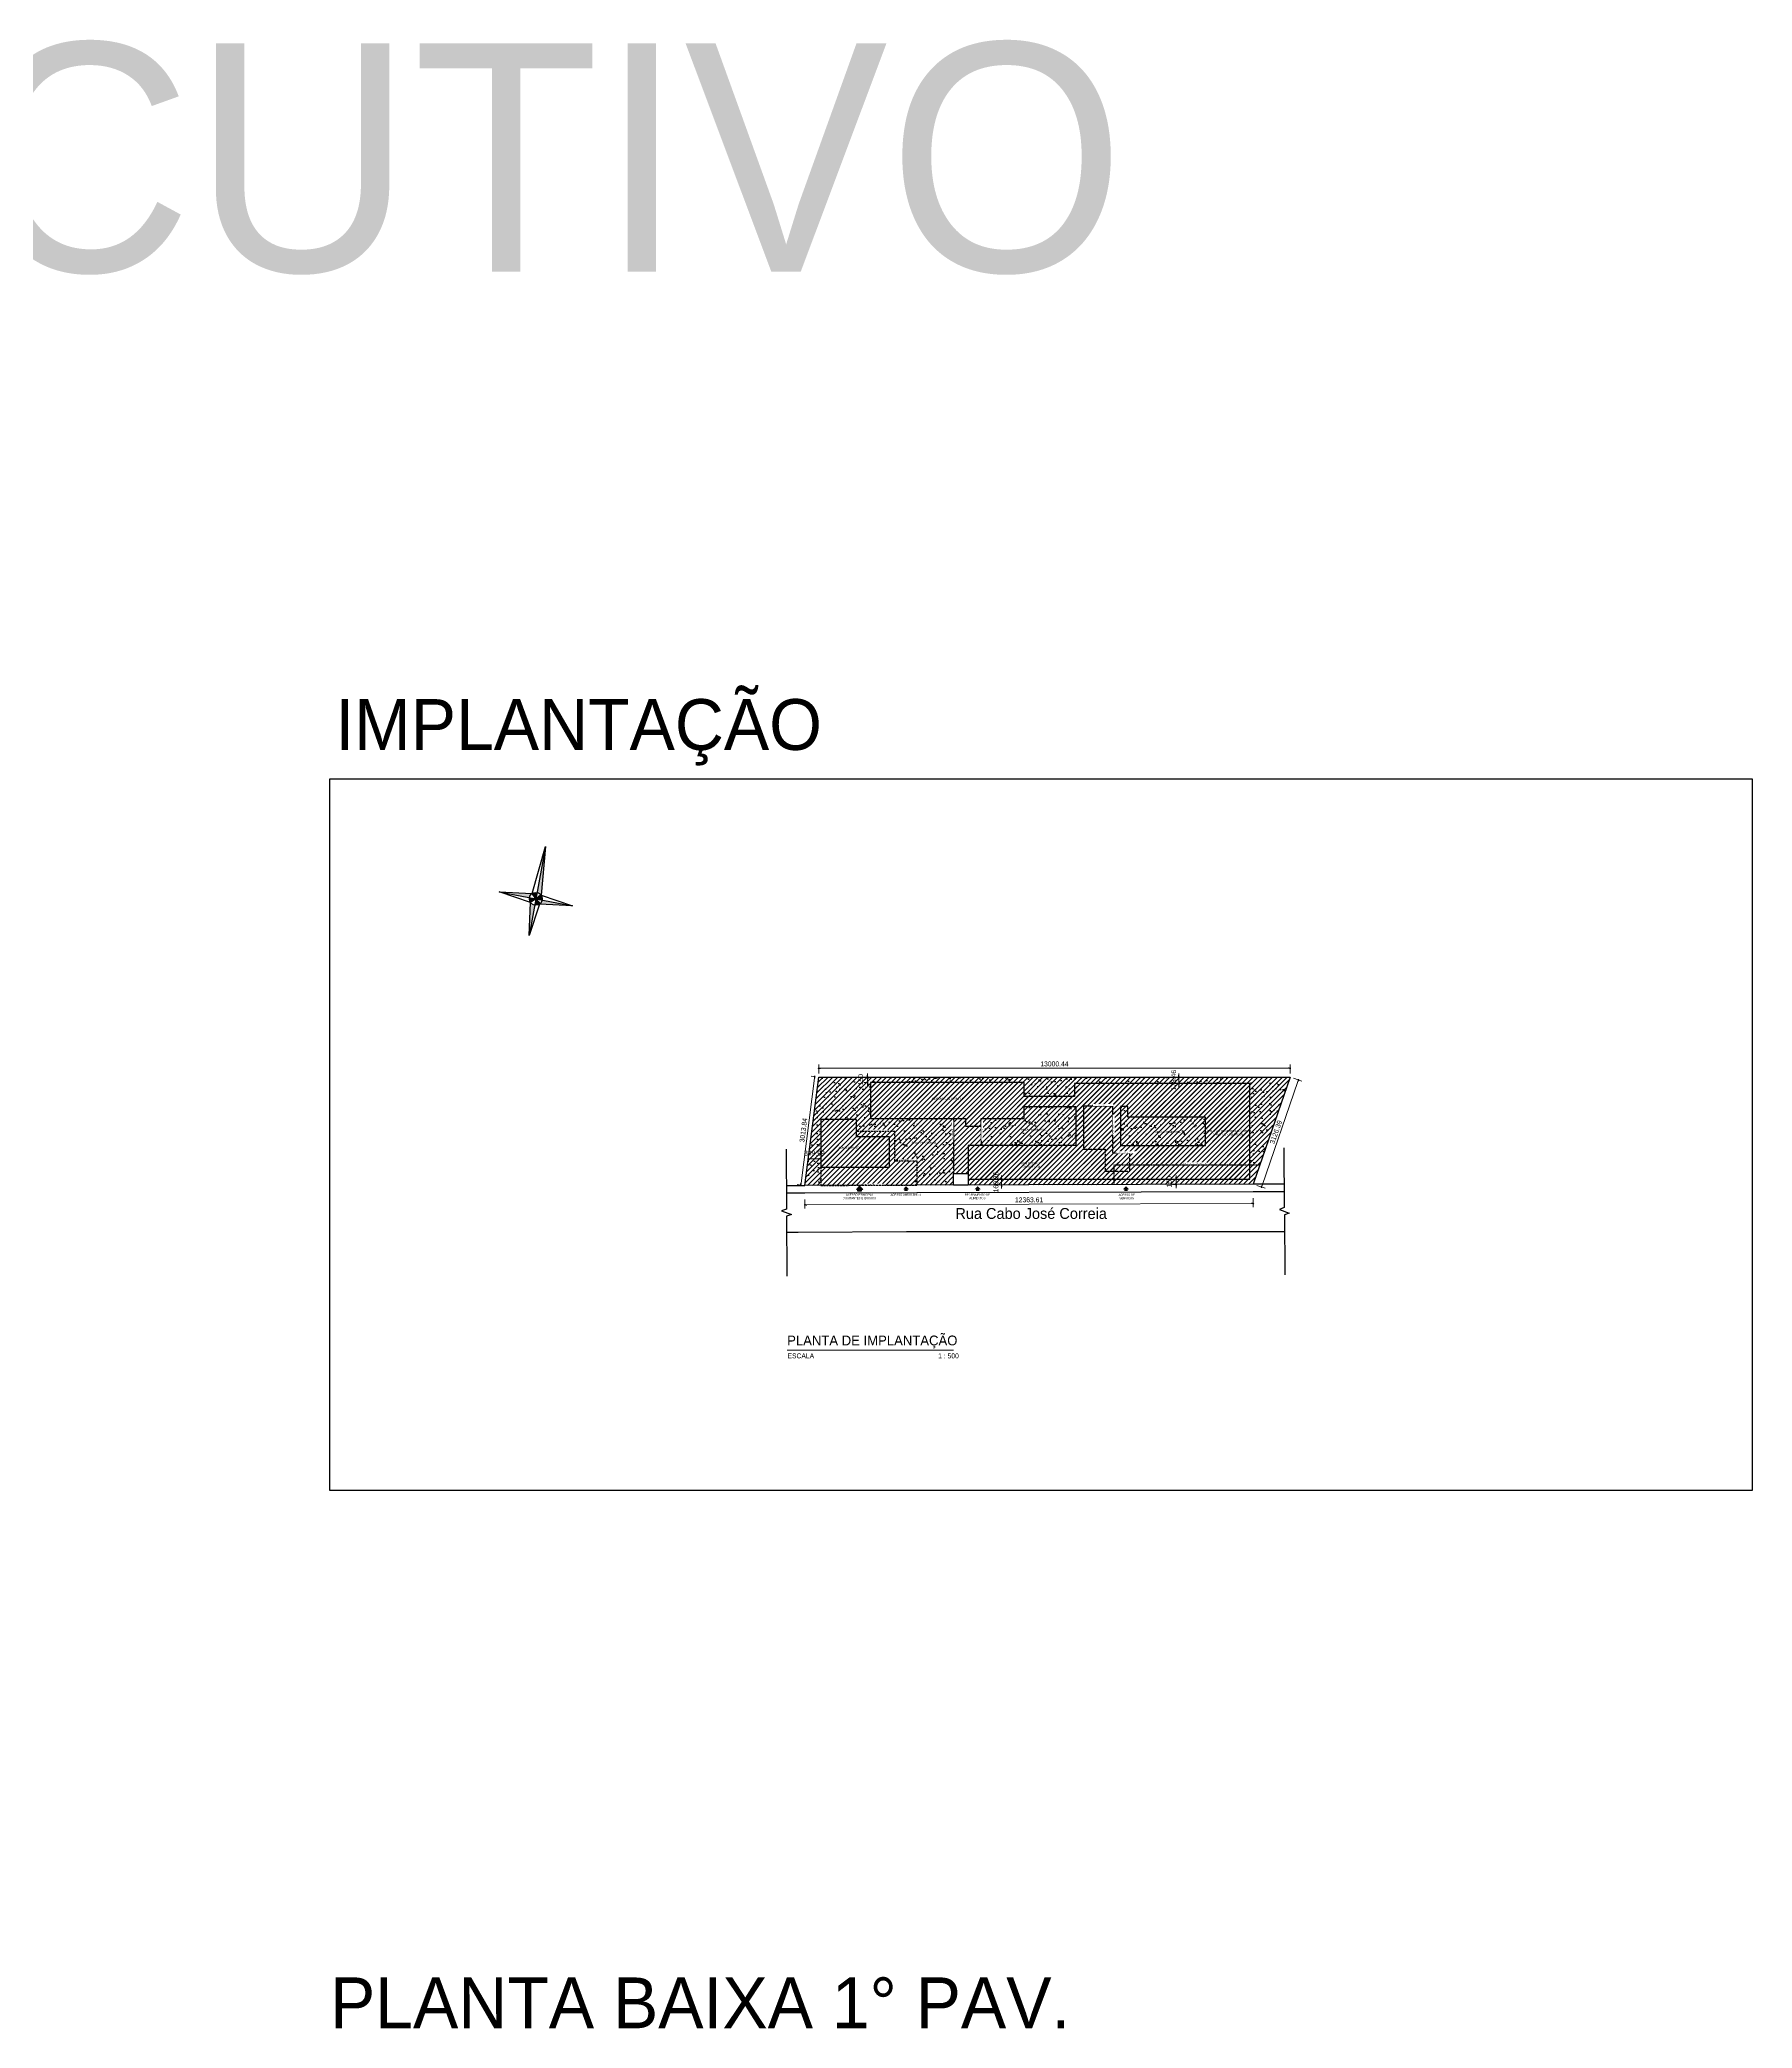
# Model space of a CAD drawing. Header units: centimetres. Extents: x 30244 to 591333, y -111940 to 104227.
# Drawn here: x 401471 to 448688, y 49417 to 104227 of the extents above; entities that cross this region are included whole.
import ezdxf

# ---------------------------------------------------------------- set-up
doc = ezdxf.new("R2010")
doc.units = ezdxf.units.CM
doc.header["$LTSCALE"] = 4
for name, pattern in [('ACAD_ISO05W100', [33, 24, -3, 0, -3, 0, -3]), ('DASHED2', [9.525, 6.35, -3.175]), ('HIDDENX2', [19.05, 12.7, -6.35])]:
    doc.linetypes.add(name, pattern=pattern)
for name, color, linetype in [('0.1', 1, 'Continuous'), ('0.2', 2, 'Continuous'), ('0.4', 4, 'Continuous'), ('0.6', 6, 'Continuous'), ('02-CONT', 2, 'Continuous'), ('2', 2, 'Continuous'), ('B-COTAS', 1, 'Continuous'), ('B-SIMBOLOS', 2, 'Continuous'), ('C-TEXTO-02', 2, 'Continuous'), ('CONTORNO TERRENO', 3, 'Continuous'), ('NOVO', 170, 'Continuous')]:
    doc.layers.add(name, color=color, linetype=linetype)
for name, color, linetype, lineweight in [('C-TEXTO-01', 2, 'Continuous', 20), ('C-TEXTO-03', 2, 'Continuous', 20), ('textos', 2, 'Continuous', 9)]:
    doc.layers.add(name, color=color, linetype=linetype, lineweight=lineweight)
doc.styles.add('EC_NOMES', font='GOTHIC.TTF')
doc.styles.add('Esc.500', font='ERASLGHT.TTF', dxfattribs={"height": 90})
doc.styles.add('Esc.750', font='ERASLGHT.TTF', dxfattribs={"height": 135})
doc.styles.add('Símbolos', font='ERASLGHT.TTF')
doc.dimstyles.new('ARQ500', dxfattribs={"dimscale": 500, "dimtxt": 90, "dimasz": 0.1, "dimexe": 0.2, "dimexo": 0.2, "dimgap": 0.1, "dimtad": 1, "dimzin": 12, "dimdsep": 46, "dimtxsty": 'Esc.500', "dimblk1": 'DOT', "dimblk2": 'DOT', "dimsah": 1, "dimcen": 0.4, "dimclrd": 256, "dimclre": 256, "dimclrt": 2, "dimadec": 0, "dimazin": 0, "dimtfac": 1, "dimtix": 1, "dimtmove": 2, "dimatfit": 3, "dimldrblk": 'DOT', "dimfxl": 0.3, "dimfxlon": 1, "dimtolj": 1, "dimtzin": 12, "dimlwd": 9, "dimlwe": 9, "dimarcsym": 0})
pattern_1 = [(45, (-256648.1, 27275.93), (-67.351921, 67.351921), [])]

# ---------------------------------------------------------------- blocks, each defined once
blk = doc.blocks.new('*U28')
for p, q in [((-0.5, 0.25), (0, 0.75)), ((-0.25, 0.25), (-0.5, 0.25)), ((-0.25, 0), (-0.25, 0.25)), ((0.25, 0), (-0.25, 0)), ((0, 0.75), (0.5, 0.25)), ((0.5, 0.25), (0.25, 0.25)), ((0.25, 0.25), (0.25, 0))]:
    blk.add_line(p, q)
blk = doc.blocks.new('DOT')
at = {"color": 0, "linetype": 'ByBlock'}
blk.add_line((-0.5, 0), (-1, 0), dxfattribs=at)
at = {"color": 0, "linetype": 'ByBlock', "const_width": 0.5}
blk.add_lwpolyline([(-0.25, 0, 1), (0.25, 0, 1)], format="xyb", close=True, dxfattribs=at)
blk = doc.blocks.new('*D136')
at = {"layer": 'B-COTAS', "lineweight": 9, "transparency": 16777216}
for p, q in [((422948, 75737), (422948, 75978)), ((422998, 75878), (435898, 75878)), ((435948, 75737), (435948, 75978))]:
    blk.add_line(p, q, dxfattribs=at)
at = {"layer": 'DEFPOINTS', "color": 0, "transparency": 16777216}
for p in [(435948, 75878), (422948, 75637), (435948, 75637)]:
    blk.add_point(p, dxfattribs=at)
at = {"layer": 'B-COTAS', "lineweight": 9, "transparency": 16777216, "xscale": 50, "yscale": 50, "zscale": 50, "rotation": 180}
blk.add_blockref('DOT', (422948, 75878), dxfattribs=at)
at = {"layer": 'B-COTAS', "lineweight": 9, "transparency": 16777216, "xscale": 50, "yscale": 50, "zscale": 50}
blk.add_blockref('DOT', (435948, 75878), dxfattribs=at)
at = {"layer": 'B-COTAS', "color": 2, "transparency": 16777216, "insert": (429448, 75998), "char_height": 135, "attachment_point": 5, "style": 'Esc.750'}
blk.add_mtext('\\A1;13000.44', dxfattribs=at)
blk = doc.blocks.new('_Dot')
at = {"color": 0, "linetype": 'ByBlock', "lineweight": -2}
blk.add_line((-0.5, 0), (-1, 0), dxfattribs=at)
at = {"color": 0, "linetype": 'ByBlock', "const_width": 0.5}
blk.add_lwpolyline([(-0.25, 0, 1), (0.25, 0, 1)], format="xyb", close=True, dxfattribs=at)
blk = doc.blocks.new('*D137')
at = {"layer": 'B-COTAS', "lineweight": 9, "transparency": 16777216}
for p, q in [((422566, 72264), (422567, 72014)), ((422617, 72114), (434880, 72148)), ((434930, 72298), (434931, 72048))]:
    blk.add_line(p, q, dxfattribs=at)
at = {"layer": 'DEFPOINTS', "color": 0, "transparency": 16777216}
for p in [(422566, 72490), (434929, 72524), (434930, 72148)]:
    blk.add_point(p, dxfattribs=at)
at = {"layer": 'B-COTAS', "lineweight": 9, "transparency": 16777216, "xscale": 50, "yscale": 50, "zscale": 50}
for p, rotation in [((422567, 72114), 180.1566305847917), ((434930, 72148), 0.1566305847916921)]:
    blk.add_blockref('DOT', p, dxfattribs=dict(at, rotation=rotation))
at = {"layer": 'B-COTAS', "color": 2, "transparency": 16777216, "insert": (428748, 72251), "char_height": 135, "attachment_point": 5, "rotation": 0.1566, "style": 'Esc.750'}
blk.add_mtext('\\A1;12363.61', dxfattribs=at)
blk = doc.blocks.new('*D138')
at = {"layer": 'B-COTAS', "lineweight": 9, "transparency": 16777216}
for p, q in [((436161, 75510), (435175, 72649)), ((436043, 75604), (436272, 75525)), ((435024, 72648), (435254, 72569))]:
    blk.add_line(p, q, dxfattribs=at)
at = {"layer": 'DEFPOINTS', "color": 0, "transparency": 16777216}
for p in [(435948, 75637), (434929, 72681), (435159, 72602)]:
    blk.add_point(p, dxfattribs=at)
at = {"layer": 'B-COTAS', "lineweight": 9, "transparency": 16777216, "xscale": 50, "yscale": 50, "zscale": 50}
for p, rotation in [((436178, 75558), 70.9824842449628), ((435159, 72602), 250.9824842449628)]:
    blk.add_blockref('DOT', p, dxfattribs=dict(at, rotation=rotation))
at = {"layer": 'B-COTAS', "color": 2, "transparency": 16777216, "insert": (435555, 74119), "char_height": 135, "attachment_point": 5, "rotation": 70.9825, "style": 'Esc.750'}
blk.add_mtext('\\A1;3126.39', dxfattribs=at)
blk = doc.blocks.new('*D139')
at = {"layer": 'B-COTAS', "lineweight": 9, "transparency": 16777216}
for p, q in [((422848, 75649), (422736, 75664)), ((422829, 75601), (422460, 72711)), ((422466, 72660), (422355, 72674))]:
    blk.add_line(p, q, dxfattribs=at)
at = {"layer": 'DEFPOINTS', "color": 0, "transparency": 16777216}
for p in [(422948, 75637), (422454, 72661), (422566, 72647)]:
    blk.add_point(p, dxfattribs=at)
at = {"layer": 'B-COTAS', "lineweight": 9, "transparency": 16777216, "xscale": 50, "yscale": 50, "zscale": 50}
for p, rotation in [((422836, 75651), 82.72044767476393), ((422454, 72661), 262.7204476747639)]:
    blk.add_blockref('DOT', p, dxfattribs=dict(at, rotation=rotation))
at = {"layer": 'B-COTAS', "color": 2, "transparency": 16777216, "insert": (422526, 74171), "char_height": 135, "attachment_point": 5, "rotation": 82.7204, "style": 'Esc.750'}
blk.add_mtext('\\A1;3013.84', dxfattribs=at)
blk = doc.blocks.new('*D144')
at = {"layer": 'B-COTAS', "lineweight": 9, "transparency": 16777216}
for p, q in [((424295, 75687), (424295, 75737)), ((424295, 75637), (424195, 75637)), ((424295, 75487), (424195, 75487)), ((424295, 75487), (424295, 75637)), ((424295, 75437), (424295, 75387))]:
    blk.add_line(p, q, dxfattribs=at)
at = {"layer": 'DEFPOINTS', "color": 0, "transparency": 16777216}
for p in [(424295, 75637), (424376, 75637), (424376, 75487)]:
    blk.add_point(p, dxfattribs=at)
at = {"layer": 'B-COTAS', "lineweight": 9, "transparency": 16777216, "xscale": 50, "yscale": 50, "zscale": 50}
for p, rotation in [((424295, 75637), 270), ((424295, 75487), 90)]:
    blk.add_blockref('DOT', p, dxfattribs=dict(at, rotation=rotation))
at = {"layer": 'B-COTAS', "color": 2, "transparency": 16777216, "insert": (424106, 75562), "char_height": 135, "attachment_point": 5, "rotation": 90, "style": 'Esc.750'}
blk.add_mtext('\\A1;150', dxfattribs=at)
blk = doc.blocks.new('*D145')
at = {"layer": 'B-COTAS', "lineweight": 9, "transparency": 16777216}
for p, q in [((432801, 72872), (432801, 72922)), ((432801, 72822), (432701, 72822)), ((432801, 72675), (432701, 72675)), ((432801, 72822), (432801, 72675)), ((432801, 72625), (432801, 72575))]:
    blk.add_line(p, q, dxfattribs=at)
at = {"layer": 'DEFPOINTS', "color": 0, "transparency": 16777216}
for p in [(432801, 72675), (432891, 72822), (432891, 72675)]:
    blk.add_point(p, dxfattribs=at)
at = {"layer": 'B-COTAS', "lineweight": 9, "transparency": 16777216, "xscale": 50, "yscale": 50, "zscale": 50}
for p, rotation in [((432801, 72822), 270), ((432801, 72675), 90)]:
    blk.add_blockref('DOT', p, dxfattribs=dict(at, rotation=rotation))
at = {"layer": 'B-COTAS', "color": 2, "transparency": 16777216, "insert": (432612, 72749), "char_height": 135, "attachment_point": 5, "rotation": 90, "style": 'Esc.750'}
blk.add_mtext('\\A1;150', dxfattribs=at)
blk = doc.blocks.new('*D146')
at = {"layer": 'B-COTAS', "lineweight": 9, "transparency": 16777216}
for p, q in [((422656, 73381), (422656, 73481)), ((423006, 73381), (423006, 73481)), ((422956, 73381), (422706, 73381))]:
    blk.add_line(p, q, dxfattribs=at)
at = {"layer": 'DEFPOINTS', "color": 0, "transparency": 16777216}
for p in [(422656, 73381), (422656, 73358), (423006, 73365)]:
    blk.add_point(p, dxfattribs=at)
at = {"layer": 'B-COTAS', "lineweight": 9, "transparency": 16777216, "xscale": 50, "yscale": 50, "zscale": 50, "rotation": 180}
blk.add_blockref('DOT', (422656, 73381), dxfattribs=at)
at = {"layer": 'B-COTAS', "lineweight": 9, "transparency": 16777216, "xscale": 50, "yscale": 50, "zscale": 50}
blk.add_blockref('DOT', (423006, 73381), dxfattribs=at)
at = {"layer": 'B-COTAS', "color": 2, "transparency": 16777216, "insert": (422831, 73537), "char_height": 135, "attachment_point": 5, "style": 'Esc.750'}
blk.add_mtext('\\A1;349.99', dxfattribs=at)
blk = doc.blocks.new('*D147')
at = {"layer": 'B-COTAS', "lineweight": 9, "transparency": 16777216}
for p, q in [((432877, 75687), (432877, 75737)), ((432877, 75637), (432777, 75637)), ((432877, 75458), (432777, 75458)), ((432877, 75458), (432877, 75637)), ((432877, 75408), (432877, 75358))]:
    blk.add_line(p, q, dxfattribs=at)
at = {"layer": 'DEFPOINTS', "color": 0, "transparency": 16777216}
for p in [(432877, 75637), (432896, 75637), (432896, 75458)]:
    blk.add_point(p, dxfattribs=at)
at = {"layer": 'B-COTAS', "lineweight": 9, "transparency": 16777216, "xscale": 50, "yscale": 50, "zscale": 50}
for p, rotation in [((432877, 75637), 270), ((432877, 75458), 90)]:
    blk.add_blockref('DOT', p, dxfattribs=dict(at, rotation=rotation))
at = {"layer": 'B-COTAS', "color": 2, "transparency": 16777216, "insert": (432736, 75547), "char_height": 135, "attachment_point": 5, "rotation": 90, "style": 'Esc.750'}
blk.add_mtext('\\A1;178.46', dxfattribs=at)
blk = doc.blocks.new('*D148')
at = {"layer": 'B-COTAS', "lineweight": 9, "transparency": 16777216}
for p, q in [((427989, 72872), (427989, 72922)), ((427989, 72822), (427889, 72822)), ((427989, 72662), (427889, 72662)), ((427989, 72822), (427989, 72662)), ((427989, 72612), (427989, 72562))]:
    blk.add_line(p, q, dxfattribs=at)
at = {"layer": 'DEFPOINTS', "color": 0, "transparency": 16777216}
for p in [(427989, 72662), (427990, 72822), (427990, 72662)]:
    blk.add_point(p, dxfattribs=at)
at = {"layer": 'B-COTAS', "lineweight": 9, "transparency": 16777216, "xscale": 50, "yscale": 50, "zscale": 50}
for p, rotation in [((427989, 72822), 270), ((427989, 72662), 90)]:
    blk.add_blockref('DOT', p, dxfattribs=dict(at, rotation=rotation))
at = {"layer": 'B-COTAS', "color": 2, "transparency": 16777216, "insert": (427835, 72742), "char_height": 135, "attachment_point": 5, "rotation": 90, "style": 'Esc.750'}
blk.add_mtext('\\A1;160.26', dxfattribs=at)

msp = doc.modelspace()

# ---------------------------------------------------------------- hatches: boundary and pattern name
at = {"layer": '0.6'}
h = msp.add_hatch(dxfattribs=at)
h.set_pattern_fill('AR-SAND', color=8, scale=8)
h.set_pattern_definition([(37.5, (-256648.1, 27275.93), (-12.80025, 391.53059), [0, -308.864, 0, -345.44, 0, -330.2]), (7.5, (-256648.1, 27275.93), (359.61863, 573.4601), [0, -166.624, 0, -278.384, 0, -106.68]), (327.5, (-256898.04, 27275.93), (632.7939, 1.14975), [0, -101.6, 0, -365.76, 0, -477.52]), (317.5, (-256898.04, 27275.93), (610.84516, 178.34346), [0, -50.8, 0, -239.776, 0, -274.32])])
h.paths.add_polyline_path([(425611.019, 73320.454), (425611.019, 73170.454), (425610.503, 72655.47), (426666.733, 72658.358), (426666.733, 72973.358), (426666.733, 74496.776), (424375.509, 74496.776), (424375.509, 75486.696), (428610.509, 75486.696), (428610.509, 75096.696), (430004.742, 75096.696), (430004.742, 75458.232), (434836.742, 75458.232), (434836.742, 73220.429), (435110.08, 73220.429), (435948.01, 75636.696), (422947.57, 75636.696), (422565.684, 72647.147), (423007.817, 72648.355), (423006.435, 73153.84), (423006.435, 74463.84), (423991.435, 74463.84), (423991.435, 74133.84), (425046.435, 74133.84), (425046.435, 73320.454)])
h.paths.add_polyline_path([(433616.742, 73752.232), (433616.742, 74528.232), (431469.742, 74528.232), (431469.742, 74826.7), (431264.742, 74826.7), (431264.742, 73752.232)], flags=17)
h.paths.add_polyline_path([(430034.742, 73752.232), (430034.742, 74826.7), (428610.509, 74826.7), (428610.509, 74496.776), (427423.509, 74496.776), (427423.509, 74281.776), (427423.509, 73752.232)], flags=17)
h.paths.add_polyline_path([(425490.749, 73750.903), (426167.201, 73750.903), (426167.201, 73874.165), (425490.749, 73874.165)], flags=16)
h.paths.add_polyline_path([(426665.453, 73885.288), (426665.453, 74181.983), (426612.627, 74181.983), (426612.627, 73885.288)], flags=16)
h.paths.add_polyline_path([(432206.405, 74041.036), (432882.856, 74041.036), (432882.856, 74164.297), (432206.405, 74164.297)], flags=16)
h.paths.add_polyline_path([(428508.939, 74109.583), (429185.39, 74109.583), (429185.39, 74232.844), (428508.939, 74232.844)], flags=16)
h.paths.add_polyline_path([(427485.225, 73885.288), (427485.225, 74181.983), (427432.398, 74181.983), (427432.398, 73885.288)], flags=16)
h = msp.add_hatch(dxfattribs=at)
h.set_pattern_fill('ANSI31', color=8, scale=30)
h.set_pattern_definition(pattern_1)
h.paths.add_polyline_path([(435948.01, 75636.696), (422947.57, 75636.696), (422565.684, 72647.147), (426666.733, 72658.358), (426666.733, 72973.358), (427066.733, 72973.358), (427066.733, 72659.451), (434922.988, 72680.928)])
h = msp.add_hatch(dxfattribs=at)
h.set_pattern_fill('ANSI31', color=8, scale=30)
h.set_pattern_definition(pattern_1)
h.paths.add_polyline_path([(424375.509, 74496.776), (426998.509, 74496.776), (426998.509, 74281.776), (427423.509, 74281.776), (427423.509, 74496.776), (428610.509, 74496.776), (428610.509, 74826.7), (430034.742, 74826.7), (430034.742, 73752.232), (427066.733, 73752.232), (427066.733, 72822.232), (434836.742, 72822.232), (434836.742, 75458.232), (430004.742, 75458.232), (430004.742, 75096.696), (428610.509, 75096.696), (428610.509, 75486.696), (424375.509, 75486.696)])
h.paths.add_polyline_path([(430249.742, 73652.232), (430249.742, 74841.7), (431049.742, 74841.7), (431049.742, 73537.232), (431526.742, 73537.232), (431526.742, 73037.232), (430848.145, 73037.232), (430848.145, 73652.232)], flags=16)
h.paths.add_polyline_path([(431264.742, 74826.7), (431469.742, 74826.7), (431469.742, 74528.232), (433616.742, 74528.232), (433616.742, 73752.232), (431264.742, 73752.232)], flags=16)
h.paths.add_polyline_path([(433621.201, 73962.669), (434842.924, 73962.669), (434842.924, 74196.003), (433621.201, 74196.003)], flags=9)
h.paths.add_polyline_path([(428513.111, 73082.312), (429070.752, 73082.312), (429070.752, 73314.743), (428513.111, 73314.743)], flags=24)
h.paths.add_polyline_path([(426045.654, 74978.598), (426852.731, 74978.598), (426852.731, 75101.859), (426045.654, 75101.859)], flags=24)
h.paths.add_polyline_path([(432206.405, 74041.036), (432882.856, 74041.036), (432882.856, 74164.297), (432206.405, 74164.297)], flags=8)
h.paths.add_polyline_path([(431157.381, 73533.82), (431454.075, 73533.82), (431454.075, 73586.646), (431157.381, 73586.646)], flags=8)
h.paths.add_polyline_path([(430518.881, 74838.287), (430815.575, 74838.287), (430815.575, 74891.114), (430518.881, 74891.114)], flags=24)
h.paths.add_polyline_path([(431107.609, 74043.301), (431107.609, 74339.995), (431054.783, 74339.995), (431054.783, 74043.301)], flags=24)
h.paths.add_polyline_path([(432993.616, 73222.644), (433592.13, 73222.644), (433592.13, 73275.47), (432993.616, 73275.47)], flags=24)
h = msp.add_hatch(dxfattribs=at)
h.set_pattern_fill('ANSI31', color=8, scale=30)
h.set_pattern_definition(pattern_1)
h.paths.add_polyline_path([(431049.742, 74841.7), (430249.742, 74841.7), (430249.742, 73652.232), (430848.145, 73652.232), (430848.145, 73037.232), (431084.449, 73037.232), (431083.948, 73220.429), (431526.742, 73220.429), (431526.742, 73537.232), (431049.742, 73537.232)])
h.paths.add_polyline_path([(431526.742, 73220.429), (431083.948, 73220.429), (431084.449, 73037.232), (431526.742, 73037.232)], flags=17)
h.paths.add_polyline_path([(424896.435, 73983.84), (423991.435, 73983.84), (423991.435, 74463.84), (423006.435, 74463.84), (423006.435, 73153.84), (424896.435, 73153.84)])
h.paths.add_polyline_path([(423477.862, 73626.691), (424057.78, 73626.691), (424057.78, 73749.953), (423477.862, 73749.953)], flags=24)
at = {"layer": '2'}
h = msp.add_hatch(color=256, dxfattribs=at)
h.paths.add_polyline_path([(415295.437, 80648.126), (415415.617, 81989.559), (415181.538, 80722.184, -0.199527702)])
h.paths.add_polyline_path([(416157.838, 80358.793), (415323.353, 80515.464, -0.198640229), (415249.459, 80402.124)])
h.paths.add_polyline_path([(414963.03, 79539.122), (415117.242, 80374.066, -0.197987754), (415003.937, 80447.261)])
h.paths.add_polyline_path([(414975.426, 80580.786, -0.197933079), (415048.924, 80693.853), (414140.942, 80737.457)])
h = msp.add_hatch(color=256, dxfattribs=at)
h.paths.add_polyline_path([(415149.39, 80548.125), (414975.426, 80580.786, 0.200603678), (415003.937, 80447.261)])
h.paths.add_polyline_path([(415249.459, 80402.124), (415149.39, 80548.125), (415117.242, 80374.066, 0.198418582)])
h.paths.add_polyline_path([(415323.353, 80515.464, 0.199063094), (415295.437, 80648.126), (415149.39, 80548.125)])
h.paths.add_polyline_path([(415149.39, 80548.125), (415181.538, 80722.184, 0.199125863), (415048.924, 80693.853)])
at = {"layer": 'B-SIMBOLOS'}
h = msp.add_hatch(color=256, dxfattribs=at)
h.dxf.hatch_style = 1
h.paths.add_polyline_path([(425357.889, 72626.323), (425267.889, 72536.323), (425312.889, 72536.323), (425312.889, 72491.323), (425402.889, 72491.323), (425402.889, 72536.323), (425447.889, 72536.323)])
h = msp.add_hatch(color=256, dxfattribs=at)
h.dxf.hatch_style = 1
h.paths.add_polyline_path([(427328.519, 72626.323), (427238.519, 72536.323), (427283.519, 72536.323), (427283.519, 72491.323), (427373.519, 72491.323), (427373.519, 72536.323), (427418.519, 72536.323)])
h = msp.add_hatch(color=256, dxfattribs=at)
h.dxf.hatch_style = 1
h.paths.add_polyline_path([(431423.421, 72626.323), (431333.421, 72536.323), (431378.421, 72536.323), (431378.421, 72491.323), (431468.421, 72491.323), (431468.421, 72536.323), (431513.421, 72536.323)])

# ---------------------------------------------------------------- linework, layer by layer
at = {"layer": '0.1', "linetype": 'ACAD_ISO05W100'}
for p, q in [((430249.742, 74841.7), (431049.742, 74841.7)), ((431049.742, 74841.7), (431049.742, 73537.232)), ((426666.733, 74496.776), (426666.733, 72973.358)), ((427423.509, 74281.776), (427423.509, 73752.232))]:
    msp.add_line(p, q, dxfattribs=at)
for points in [[(430249.742, 74841.7), (430249.742, 73652.232)], [(430249.742, 73652.232), (430848.145, 73652.232), (430848.145, 73037.232), (431526.742, 73037.232), (431526.742, 73537.232), (431049.742, 73537.232)]]:
    msp.add_lwpolyline(points, dxfattribs=at)
at = {"layer": '0.4'}
for points in [[(422059.897, 72644.389), (422565.684, 72647.147)], [(422060.983, 72445.063), (422566.771, 72447.821), (434929.797, 72481.618), (435783.601, 72483.952)], [(435782.514, 72683.278), (434929.253, 72680.945)], [(435789.673, 71370.289), (435001.804, 71365.948), (425368.285, 71366.776), (422378.407, 71350.473), (422066.961, 71348.775)]]:
    msp.add_lwpolyline(points, dxfattribs=at)
at = {"layer": '0.6'}
for points in [[(434922.988, 72680.928), (422565.684, 72647.147), (422947.57, 75636.696), (435948.01, 75636.696)], [(426666.733, 72973.358), (427066.733, 72973.358), (427066.733, 72658.358), (426666.733, 72658.358)]]:
    msp.add_lwpolyline(points, close=True, dxfattribs=at)
msp.add_lwpolyline([(431469.742, 74826.7), (431264.742, 74826.7), (431264.742, 73752.232), (433616.742, 73752.232), (433616.742, 74528.232), (431469.742, 74528.232), (431469.742, 74826.7)], dxfattribs=at)
at = {"layer": '02-CONT', "linetype": 'DASHED2', "elevation": 77040.339}
for points in [[(431082.445, 73220.429), (435110.08, 73220.429)], [(431083.948, 73220.429), (431085.452, 72670.437)]]:
    msp.add_lwpolyline(points, dxfattribs=at)
at = {"layer": '2'}
for p, q in [((415415.617, 81989.559), (414963.03, 79539.122)), ((415048.924, 80693.853), (415415.617, 81989.559)), ((415415.617, 81989.559), (415295.437, 80648.126)), ((414140.942, 80737.457), (416157.838, 80358.793)), ((414140.942, 80737.457), (415048.924, 80693.853)), ((415003.937, 80447.261), (414140.942, 80737.457)), ((415149.39, 80548.125), (415048.924, 80693.853)), ((415152.375, 80550.386), (415288.335, 80663.72)), ((415295.437, 80648.126), (416157.838, 80358.793)), ((414963.03, 79539.122), (415003.937, 80447.261)), ((415249.459, 80402.124), (414963.03, 79539.122)), ((415149.39, 80548.125), (415003.937, 80447.261)), ((415152.375, 80550.386), (415265.773, 80414.478)), ((416157.838, 80358.793), (415249.459, 80402.124))]:
    msp.add_line(p, q, dxfattribs=at)
msp.add_circle((415149.39, 80548.125), 177.003, dxfattribs=at)
at = {"layer": 'C-TEXTO-01', "const_width": 30}
msp.add_lwpolyline([(422077.765, 68104.836), (426665.372, 68104.836)], dxfattribs=at)
at = {"layer": 'CONTORNO TERRENO', "linetype": 'Continuous'}
for points in [[(422054.444, 73644.374), (422063.427, 71996.918), (421926.328, 71946.169), (422201.617, 71847.669), (422064.518, 71796.921), (422073.501, 70149.464)], [(435777.061, 73683.263), (435786.044, 72035.807), (435648.945, 71985.058), (435924.234, 71886.558), (435787.135, 71835.81), (435796.118, 70188.354)]]:
    msp.add_lwpolyline(points, dxfattribs=at)
at = {"layer": 'NOVO'}
msp.add_lwpolyline([(409472.285, 83855.823), (448687.66, 83855.823), (448687.66, 64236.795), (409472.285, 64236.795)], close=True, dxfattribs=at)

# ---------------------------------------------------------------- texts
at = {"layer": 'C-TEXTO-02', "insert": (422077.765, 68156.544), "char_height": 270, "attachment_point": 7, "style": 'Símbolos'}
msp.add_mtext('PLANTA DE IMPLANTAÇÃO', dxfattribs=at)
at = {"layer": 'C-TEXTO-02', "insert": (422087.472, 68017.884), "char_height": 135, "width": 4571.05882, "attachment_point": 1, "style": 'Símbolos'}
msp.add_mtext('ESCALA                                                                  1 : 500', dxfattribs=at)
at = {"layer": 'C-TEXTO-03', "attachment_point": 1, "style": 'Símbolos'}
for s, insert, char_height, width in [('EXECUTIVO', (382750.488, 104133.624), 6295.9993, 36952.497), ('IMPLANTAÇÃO', (409619.05, 86052.518), 1400, 19590.43881), ('RESIDENCIAL GRAU III', (426065.766, 75070.464), 56, 783.61755), ('ÁREA PERMEÁVEL', (428524.293, 74217.285), 56, 783.61755), ('ÁREA PERMEÁVEL', (432221.759, 74148.738), 56, 783.61755), ('\\pxqc;NÍVEL 775 - RESIDENCIAL GRAU II\\PNÍVEL 772 - SERVIÇOS', (433616.742, 74180.485), 56, 1231.01002), ('ADMISTRATIVO', (423493.216, 73718.558), 56, 783.61755), ('ÁREA PERMEÁVEL', (425506.103, 73858.606), 56, 783.61755), ('\\pxqc;BEM-ESTAR E CONVIVÊNCIA', (428401.005, 73283.348), 56, 783.61755), ('\\pxqc;RECEBIMENTO DE ALIMENTOS', (426931.385, 72418.11), 56, 783.61755), ('\\pxqc;ACESSO DE SERVIÇOS', (431049.937, 72418.11), 56, 783.61755), ('PLANTA BAIXA 1° PAV.', (409472.285, 50817.089), 1400, 24161.92517)]:
    msp.add_mtext(s, dxfattribs=dict(at, insert=insert, char_height=char_height, width=width))
at = {"layer": 'textos', "style": 'EC_NOMES'}
msp.add_text('Rua Cabo José Correia', height=298.99226, rotation=359.9960628, dxfattribs=at).set_placement((426716.52, 71725.876))

# ---------------------------------------------------------------- dimensions: what is measured, and where the dimension line sits
at = {"layer": 'B-COTAS'}
for p1, p2, distance, picture, middle in [((422947.57, 75636.696), (422565.684, 72647.147), -112.8, '*D139', (422526.123, 74171.366)), ((435948.01, 75636.696), (434929.253, 72680.945), 242.982, '*D138', (435555.301, 74118.608))]:
    dim = msp.add_aligned_dim(p1=p1, p2=p2, distance=distance, dimstyle='ARQ500', override={"dimtxsty": 'Esc.750'}, dxfattribs=at)
    dim.commit()
    dim.dimension.update_dxf_attribs({"geometry": picture, "text_midpoint": middle})
dim = msp.add_linear_dim(base=(435948.01, 75877.939), p1=(422947.57, 75636.696), p2=(435948.01, 75636.696), dimstyle='ARQ500', override={"dimtxsty": 'Esc.750'}, dxfattribs=at)
dim.commit()
dim.dimension.update_dxf_attribs({"geometry": '*D136', "text_midpoint": (429447.79, 75997.516)})
for base, p1, p2, picture, middle in [((424294.618, 75636.696), (424375.509, 75486.696), (424375.509, 75636.696), '*D144', (424106.378, 75561.696)), ((432876.749, 75636.696), (432896.239, 75458.232), (432896.239, 75636.696), '*D147', (432736.414, 75547.464)), ((427988.543, 72661.976), (427989.992, 72822.232), (427990.43, 72661.976), '*D148', (427834.868, 72742.104))]:
    dim = msp.add_linear_dim(base=base, p1=p1, p2=p2, angle=90, dimstyle='ARQ500', override={"dimtxsty": 'Esc.750'}, dxfattribs=at)
    dim.commit()
    dim.dimension.update_dxf_attribs({"geometry": picture, "text_midpoint": middle, "dimtype": 160})
dim = msp.add_linear_dim(base=(422656.446, 73380.633), p1=(423006.435, 73364.525), p2=(422656.446, 73357.666), dimstyle='ARQ500', override={"dimtxsty": 'Esc.750'}, dxfattribs=at)
dim.commit()
dim.dimension.update_dxf_attribs({"geometry": '*D146', "text_midpoint": (422831.441, 73536.963), "dimtype": 160})
dim = msp.add_linear_dim(base=(432800.848, 72675.373), p1=(432890.501, 72822.232), p2=(432890.902, 72675.373), angle=90, text='150', dimstyle='ARQ500', override={"dimtxsty": 'Esc.750'}, dxfattribs=at)
dim.commit()
dim.dimension.update_dxf_attribs({"geometry": '*D145', "text_midpoint": (432611.933, 72748.802), "dimtype": 160})

# ---------------------------------------------------------------- next in the draw order: texts
at = {"layer": 'C-TEXTO-02', "insert": (433002.236, 73268.819, 77040.339), "char_height": 24, "width": 630.64103, "attachment_point": 1, "style": 'Símbolos', "bg_fill": 2}
msp.add_mtext('PROJ. RECUO NO TÉRREO (NÍVEL 772)', dxfattribs=at)

# ---------------------------------------------------------------- next in the draw order: linework, layer by layer
at = {"layer": '0.6'}
msp.add_lwpolyline([(427066.733, 73752.232), (427066.733, 72822.232), (434836.742, 72822.232), (434836.742, 75458.232), (430004.742, 75458.232), (430004.742, 75096.696), (428610.509, 75096.696), (428610.509, 75486.696), (424375.509, 75486.696), (424375.509, 74496.776), (426998.509, 74496.776), (426998.509, 74281.776), (427423.509, 74281.776), (427423.509, 74496.776), (428610.509, 74496.776), (428610.509, 74826.7), (430034.742, 74826.7), (430034.742, 73752.232)], close=True, dxfattribs=at)

# ---------------------------------------------------------------- next in the draw order: texts
at = {"layer": 'C-TEXTO-02', "char_height": 24, "width": 536.35929, "attachment_point": 1, "rotation": 90, "style": 'Símbolos', "bg_fill": 2}
for insert in [(431068.238, 74051.921), (426626.082, 73893.908), (427445.853, 73893.908)]:
    msp.add_mtext('PROJ. COBERTURA', dxfattribs=dict(at, insert=insert))
at = {"layer": 'C-TEXTO-02', "char_height": 24, "width": 536.35929, "attachment_point": 1, "style": 'Símbolos', "bg_fill": 2}
for insert in [(424301.008, 74169.799), (431166, 73573.191), (425181.485, 73356.413), (424161.918, 72687.94)]:
    msp.add_mtext('PROJ. COBERTURA', dxfattribs=dict(at, insert=insert))

# ---------------------------------------------------------------- next in the draw order: hatches: boundary and pattern name
at = {"layer": 'B-SIMBOLOS'}
h = msp.add_hatch(color=256, dxfattribs=at)
h.dxf.hatch_style = 1
h.paths.add_polyline_path([(424076.227, 72626.323), (423986.227, 72536.323), (424031.227, 72536.323), (424031.227, 72491.323), (424121.227, 72491.323), (424121.227, 72536.323), (424166.227, 72536.323)])

# ---------------------------------------------------------------- next in the draw order: linework, layer by layer
at = {"layer": '0.1', "linetype": 'HIDDENX2'}
msp.add_lwpolyline([(423006.435, 73153.84), (423007.817, 72648.355), (425661.019, 72657.04), (425661.019, 73320.454), (425046.435, 73320.454), (425046.435, 74133.84), (423991.435, 74133.84)], dxfattribs=at)
at = {"layer": '0.2'}
msp.add_lwpolyline([(423991.435, 74463.84), (423006.435, 74463.84), (423006.435, 73153.84), (424896.435, 73153.84), (424896.435, 73983.84), (423991.435, 73983.84), (423991.435, 74453.84)], dxfattribs=at)

# ---------------------------------------------------------------- next in the draw order: block references
at = {"layer": 'B-SIMBOLOS', "xscale": 180, "yscale": 180, "zscale": 180}
msp.add_blockref('*U28', (424076.227, 72491.323), dxfattribs=at)

# ---------------------------------------------------------------- next in the draw order: texts
at = {"layer": 'C-TEXTO-02', "insert": (430527.5, 74877.659), "char_height": 24, "width": 536.35929, "attachment_point": 1, "style": 'Símbolos', "bg_fill": 2}
msp.add_mtext('PROJ. COBERTURA', dxfattribs=at)
at = {"layer": 'C-TEXTO-03', "char_height": 56, "attachment_point": 1, "style": 'Símbolos'}
for s, insert, width in [('\\pxqc;ACESSO PRINCIPAL\\P(VISITANTES E IDOSOS)', (423664.056, 72418.11), 823.95251), ('\\pxqc;ACESSO AMBULÂNCIA', (424960.755, 72418.11), 783.61755)]:
    msp.add_mtext(s, dxfattribs=dict(at, insert=insert, width=width))

# ---------------------------------------------------------------- next in the draw order: dimensions: what is measured, and where the dimension line sits
at = {"layer": 'B-COTAS'}
dim = msp.add_aligned_dim(p1=(422565.6843, 72490.4044), p2=(434929.2525, 72524.203), distance=-376.1404, dimstyle='ARQ500', override={"dimtxsty": 'Esc.750'}, dxfattribs=at)
dim.commit()
dim.dimension.update_dxf_attribs({"geometry": '*D137', "text_midpoint": (428748.1698, 72250.7412)})

doc.saveas('drawing.dxf')
